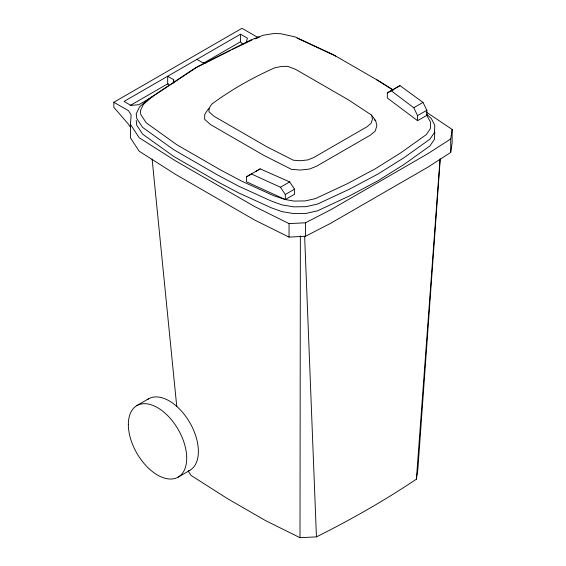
<?xml version="1.0" encoding="UTF-8"?>
<svg xmlns="http://www.w3.org/2000/svg" width="566" height="566" viewBox="0 0 566 566"><rect width="100%" height="100%" fill="white"/><g stroke="black" fill="none" stroke-linecap="round" stroke-linejoin="round"><path stroke-width="0.85" d="M440.228 159.18L417.828 469.674L416.399 479.169A958.047 553.124 0 0 1 316.444 536.872L300.001 537.7L300.369 235.923M434.794 132.111L434.476 139.243L429.948 145.908L403.983 164.473L377.961 180.78L349.71 195.808L317.554 210.8L306.015 213.41L293.662 213.594L281.741 211.571L271.255 207.779L238.838 193.006L217.542 181.721L173.734 156.428L142.597 134.135L136.753 125.235L136.229 120.473M426.141 111.976L452.149 129.444L452.149 142.936L450.713 152.431L428.165 167.005L330.728 223.259L305.491 236.277L289.049 237.104L254.58 220.004L175.573 174.392L139.179 151.221L130.442 137.814L130.442 124.322L131.142 114.813L128.454 110.695L113.851 102.262L113.851 107.321L128.454 124.187L130.251 126.933M416.399 479.169L440.058 158.848M450.713 152.431L450.713 138.939L452.149 129.444M246.196 42.719L247.363 38.134L240.529 34.186L124.046 101.434L130.88 105.382L138.826 104.71L152.544 96.793M450.713 138.939L428.165 153.513L330.728 209.767L305.491 222.785L289.049 223.612L254.58 206.512L175.573 160.9L139.179 137.729L130.442 124.322M387.335 92.937L399.95 85.622L423 102.396L426.856 110.257L426.856 115.315L417.567 120.678L387.335 97.996L387.335 92.937L399.95 85.622M246.55 176.783L260.219 168.859L289.658 181.912L294.568 189.157L294.568 194.223L285.306 199.565L246.55 181.842L246.55 176.783L251.396 173.953L280.432 187.24L285.306 194.506L285.306 199.565L294.186 201.086L305.23 200.916L315.481 198.602L346.993 183.879L375.01 168.958L400.855 152.785L426.354 134.588L430.358 128.673L430.648 122.298L426.736 115.386M255.308 171.724L260.219 168.859M113.851 102.262L241.965 28.3L256.568 36.733L258.945 37.25M130.138 105.509L168.201 83.535M203.222 63.314L240.529 41.771L240.529 34.186M391.127 90.709L413.767 107.724L423 102.396M280.432 187.24L289.658 181.912M417.567 120.678L417.567 115.62L426.856 110.257M285.306 194.506L294.568 189.157M136.866 405.574L148.554 398.832M178.17 477.11L189.851 470.367M230.645 50.289L194.817 68.302L148.695 98.873L139.583 106.832L136.229 113.731L136.753 118.485L142.597 127.392L173.734 149.686L217.542 174.979L238.838 186.264L271.255 201.029L281.741 204.828L293.662 206.852L306.015 206.668L317.554 204.05L349.71 189.058L377.961 174.031L403.983 157.73L429.948 139.158L434.476 132.501L434.794 125.369L431.292 118.485L426.516 114.084M232.202 49.504L251.828 40.122M255.075 38.884L259.129 37.342M206.102 62.833L202.734 62.755L196.89 59.38M285.306 199.565L273.654 195.702L241.526 181.063L220.379 169.871L176.797 144.705L146.247 122.822L140.814 114.594L140.403 110.611L143.382 104.469L151.999 96.935L197.739 66.611L250.257 40.207L263.31 35.233L273.944 33.507L280.835 33.748L295.091 36.882L333.006 54.52L379.595 81.419L393.342 90.072M297.164 38.148L335.78 56.126M300.001 537.7L265.532 520.6L227.419 498.596L191.025 475.426L188.266 471.188M173.762 82.855L173.529 79.615L167.685 76.24L167.685 83.832L169.276 85.671M376.588 79.686L392.995 90.015M371.558 115.096L348.366 99.821L295.381 69.229L287.733 66.364L281.571 66.413L274.56 67.892A354.981 204.949 0 0 0 211.642 104.222L209.073 108.269L208.988 111.827L213.948 116.242L266.933 146.835L293.4 160.22L300.143 160.744L307.826 159.916L313.642 157.574L366.973 126.784L371.034 123.423L372.463 118.994L371.558 115.096L375.711 120.763L376.878 125.786L375.152 131.171L370.334 135.161L316.472 166.263L309.552 169.043L300.235 170.041L291.532 169.361L263.954 155.431L210.531 124.591L204.63 119.299L204.722 114.558L207.786 109.684A362.997 209.576 0 0 1 209.179 108.658M374.246 119.801L375.711 120.763M240.529 41.771L242.807 44.403M413.767 107.724L417.567 115.62M152.113 159.053L176.776 406.692M304.65 236.609L316.444 536.872M305.491 222.785L305.491 236.277M289.049 223.612L289.049 237.104M173.529 79.615L173.529 82.99M147.252 399.688A41.283 23.836 60 0 1 189.836 422.668A41.283 23.836 60 0 1 188.443 471.032M128.341 424.5A41.283 23.836 60 0 0 172.121 478.97A41.283 23.836 60 0 0 172.128 420.595A41.283 23.836 60 0 0 128.341 424.5"/></g></svg>
